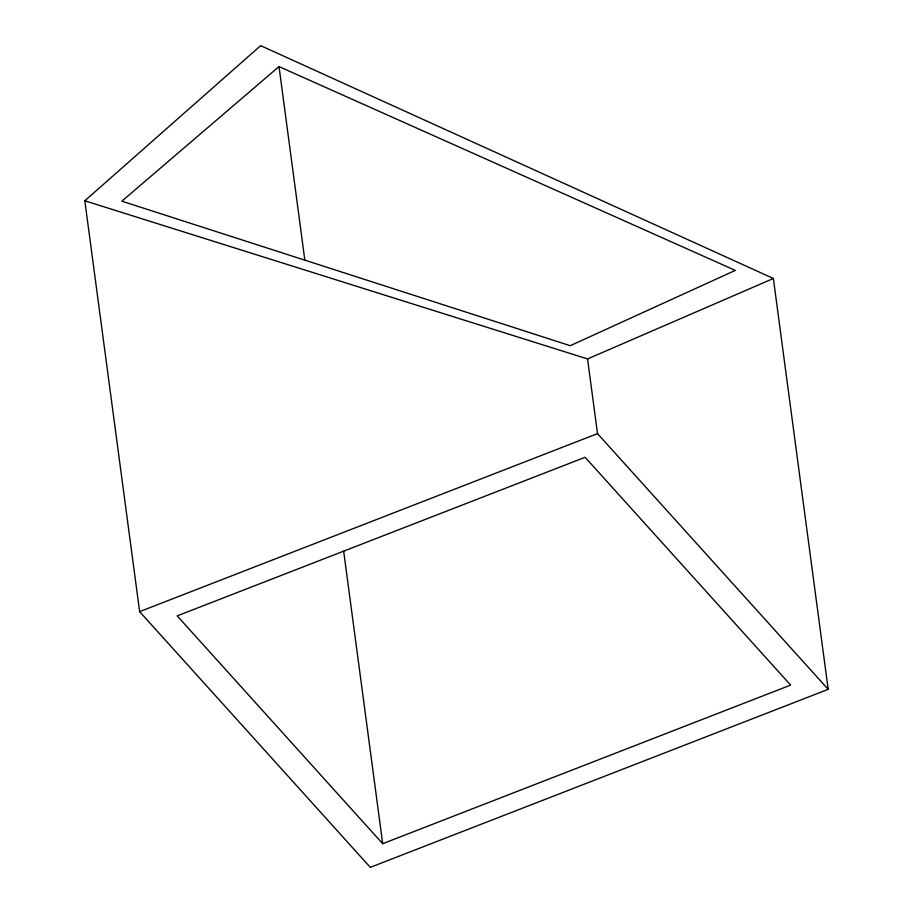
<?xml version="1.0" encoding="UTF-8"?>
<svg xmlns="http://www.w3.org/2000/svg" width="913" height="913" viewBox="0 0 913 913"><rect width="100%" height="100%" fill="white"/><g stroke="black" fill="none" stroke-linecap="round" stroke-linejoin="round"><path stroke-width="1.37" d="M84.818 200.792L260.662 45.65L773.368 278.488L828.182 689.338L370.301 867.35L139.632 611.642L84.818 200.792L587.55 358.935L773.368 278.488M279.013 66.592L121.851 201.18L570.237 345.696L735.296 270.396L279.013 66.592L304.839 260.159M139.632 611.642L597.513 433.629L828.182 689.338M382.695 843.692L790.635 685.104L585.119 457.287L177.19 615.876L382.695 843.692L343.676 551.224M587.55 358.935L597.513 433.629"/></g></svg>
